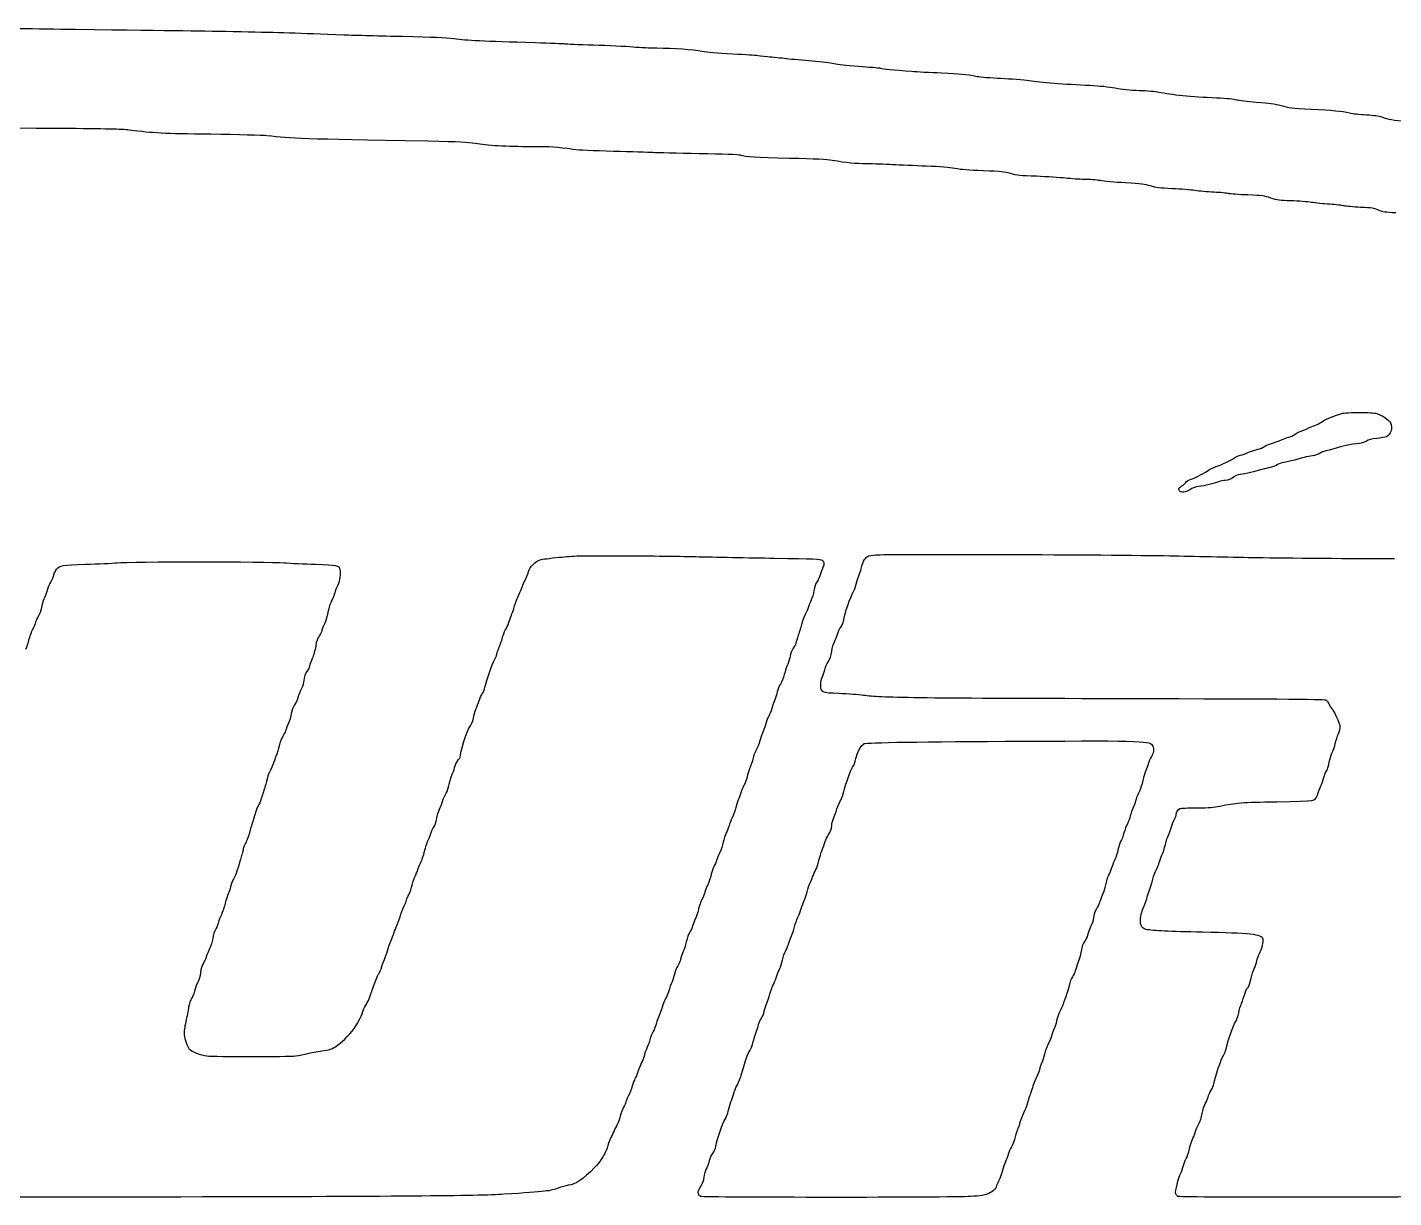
# Model space of a CAD drawing. Extents: x -70 to 70, y -14 to 14.
# Drawn here: x 25.38 to 51.31, y -13.84 to 8.38 of the extents above; entities that cross this region are included whole.
import ezdxf

# ---------------------------------------------------------------- set-up
doc = ezdxf.new("R2010")
doc.units = 0
doc.layers.add('Camada_1', color=7, linetype='CONTINUOUS')

msp = doc.modelspace()

# ---------------------------------------------------------------- linework, layer by layer
at = {"layer": 'Camada_1', "color": 7}
for points in [[(47.244923, -0.421107)], [(38.162378, -13.815091)], [(47.218611, -13.814205)]]:
    msp.add_lwpolyline(points, close=True, dxfattribs=at)
for points in [[(24.474296, 8.377975), (24.750347, 8.366353), (25.564106, 8.349783), (26.282649, 8.341151)], [(26.282649, 8.341151), (28.353839, 8.316272), (28.606006, 8.312693), (29.434349, 8.296417)], [(29.434349, 8.296417), (30.176587, 8.281833), (30.493142, 8.272198), (31.382942, 8.237109)], [(31.382942, 8.237109), (31.594039, 8.228784), (32.098901, 8.215383), (32.504858, 8.207328)], [(32.504858, 8.207328), (33.0884, 8.19575), (33.292422, 8.186463), (33.479154, 8.162973)], [(33.479154, 8.162973), (33.713508, 8.133493), (34.018449, 8.118982), (35.016169, 8.089829)], [(35.016169, 8.089829), (35.301306, 8.081498), (35.553738, 8.071328), (35.577127, 8.06723)], [(35.577127, 8.06723), (35.600516, 8.063135), (35.845513, 8.0531), (36.121563, 8.044936)], [(36.121563, 8.044936), (36.397614, 8.036772), (36.736404, 8.020276), (36.874429, 8.008278)], [(36.874429, 8.008278), (37.012454, 7.99628), (37.215063, 7.98625), (37.324671, 7.985988)], [(37.324671, 7.985988), (37.648849, 7.985212), (38.015982, 7.959767), (38.181363, 7.926613)], [(38.181363, 7.926613), (38.292359, 7.904361), (38.457834, 7.889831), (38.768925, 7.875021)], [(38.768925, 7.875021), (39.007104, 7.863682), (39.213034, 7.850944), (39.226549, 7.846714)], [(39.226549, 7.846714), (39.240064, 7.842485), (39.330836, 7.832254), (39.428266, 7.82398)], [(39.428266, 7.82398), (39.525695, 7.815707), (39.688447, 7.798902), (39.789935, 7.786638)], [(39.789935, 7.786638), (39.891424, 7.774373), (40.110643, 7.754675), (40.277086, 7.742866)], [(40.277086, 7.742866), (40.468475, 7.729287), (40.620702, 7.710554), (40.691248, 7.6919)], [(40.691248, 7.6919), (40.768081, 7.671581), (40.912749, 7.655355), (41.156249, 7.639743)], [(41.156249, 7.639743), (41.350656, 7.627279), (41.536287, 7.610909), (41.568764, 7.603367)], [(41.568764, 7.603367), (41.625334, 7.590228), (41.800247, 7.572757), (42.166627, 7.543649)], [(42.166627, 7.543649), (42.259997, 7.536231), (42.51243, 7.522822), (42.727587, 7.513851)], [(42.727587, 7.513851), (43.10681, 7.49804), (43.171291, 7.491652), (43.40664, 7.446577)], [(43.40664, 7.446577), (43.467533, 7.434914), (43.670142, 7.418919), (43.856883, 7.411031)], [(43.856883, 7.411031), (44.043624, 7.403142), (44.286092, 7.383411), (44.395699, 7.367183)], [(44.395699, 7.367183), (44.605622, 7.336104), (45.065485, 7.300232), (45.54714, 7.277363)], [(45.54714, 7.277363), (45.737859, 7.268308), (45.899761, 7.251514), (46.026909, 7.227596)], [(46.026909, 7.227596), (46.158705, 7.202803), (46.302044, 7.188354), (46.484528, 7.181466)], [(46.484528, 7.181466), (46.630674, 7.175948), (46.796749, 7.161717), (46.853581, 7.149837)], [(46.853581, 7.149837), (47.090938, 7.100224), (47.464722, 7.063389), (47.953357, 7.041457)], [(47.953357, 7.041457), (48.156289, 7.032349), (48.280291, 7.020097), (48.329791, 7.004266)], [(48.329791, 7.004266), (48.373299, 6.990349), (48.530174, 6.971644), (48.711938, 6.958701)], [(48.711938, 6.958701), (48.964588, 6.94071), (49.048569, 6.928772), (49.176939, 6.892605)], [(49.176939, 6.892605), (49.319809, 6.852353), (49.370024, 6.846555), (49.746949, 6.826786)], [(49.746949, 6.826786), (50.174222, 6.804375), (50.313555, 6.790362), (50.477667, 6.753294)], [(50.477667, 6.753294), (50.530442, 6.741374), (50.673268, 6.725448), (50.795054, 6.717903)], [(26.00217, 6.457181), (23.455956, 6.475681), (22.659208, 6.49563), (22.090224, 6.555132)], [(50.795054, 6.717903), (50.934817, 6.709244), (51.040981, 6.695048), (51.082916, 6.679411)], [(51.082916, 6.679411), (51.216653, 6.629537), (51.302374, 6.615199), (51.56268, 6.599164)], [(27.308612, 6.426911), (27.17173, 6.443961), (26.874797, 6.450841), (26.00217, 6.457181)], [(28.858629, 6.347363), (27.93551, 6.359608), (27.788245, 6.367166), (27.308612, 6.426911)], [(29.921497, 6.319661), (29.848425, 6.328111), (29.370134, 6.340577), (28.858629, 6.347363)], [(32.977244, 6.214765), (30.550733, 6.258424), (30.408949, 6.263291), (29.921497, 6.319661)], [(33.875752, 6.171242), (33.724262, 6.197626), (33.602813, 6.20351), (32.977244, 6.214765)], [(34.955361, 6.111464), (34.467955, 6.111966), (34.098694, 6.132412), (33.875752, 6.171242)], [(35.73775, 6.059939), (35.414514, 6.105707), (35.333, 6.111075), (34.955361, 6.111464)], [(36.505377, 6.023216), (36.10835, 6.032222), (35.844269, 6.044856), (35.73775, 6.059939)], [(37.250861, 6.000507), (37.17373, 6.005445), (36.838262, 6.015664), (36.505377, 6.023216)], [(38.129204, 5.978786), (37.723247, 5.985794), (37.327993, 5.995569), (37.250861, 6.000507)], [(38.911593, 5.950263), (38.884432, 5.959941), (38.581872, 5.970971), (38.129204, 5.978786)], [(39.8416, 5.889275), (39.200051, 5.90125), (39.015108, 5.913377), (38.911593, 5.950263)], [(40.653515, 5.853082), (40.55399, 5.8707), (40.350293, 5.879781), (39.8416, 5.889275)], [(41.310429, 5.786482), (41.090524, 5.78714), (40.939574, 5.802445), (40.653515, 5.853082)], [(41.797574, 5.77102), (41.65549, 5.779147), (41.436277, 5.786104), (41.310429, 5.786482)], [(42.439725, 5.742399), (42.22863, 5.750014), (41.939664, 5.762894), (41.797574, 5.77102)], [(42.985922, 5.697583), (42.8674, 5.720188), (42.719865, 5.732294), (42.439725, 5.742399)], [(43.524738, 5.654003), (43.247327, 5.663296), (43.105589, 5.67476), (42.985922, 5.697583)], [(44.041409, 5.602081), (43.914652, 5.637613), (43.864979, 5.642605), (43.524738, 5.654003)], [(44.535936, 5.549909), (44.22078, 5.56135), (44.166158, 5.567113), (44.041409, 5.602081)], [(45.082133, 5.514301), (44.976589, 5.526811), (44.730795, 5.542835), (44.535936, 5.549909)], [(45.443804, 5.4914), (45.350434, 5.491512), (45.187684, 5.50179), (45.082133, 5.514301)], [(45.739047, 5.468115), (45.670036, 5.480837), (45.537175, 5.491315), (45.443804, 5.4914)], [(46.218811, 5.424985), (46.023952, 5.435984), (45.808059, 5.455393), (45.739047, 5.468115)], [(46.698581, 5.366284), (46.590631, 5.39958), (46.523606, 5.407781), (46.218811, 5.424985)], [(47.111916, 5.314246), (46.867356, 5.325576), (46.805185, 5.333403), (46.698581, 5.366284)], [(47.540021, 5.279262), (47.462886, 5.291169), (47.270242, 5.306911), (47.111916, 5.314246)], [(47.901686, 5.247879), (47.7799, 5.253236), (47.61715, 5.267356), (47.540021, 5.279262)], [(48.182166, 5.222758), (48.149689, 5.23122), (48.023478, 5.242525), (47.901686, 5.247879)], [(48.543837, 5.195659), (48.377394, 5.202101), (48.214644, 5.214296), (48.182166, 5.222758)], [(48.984892, 5.137723), (48.855289, 5.180997), (48.827163, 5.184692), (48.543837, 5.195659)], [(49.368707, 5.083831), (49.14435, 5.090843), (49.111465, 5.09546), (48.984892, 5.137723)], [(49.75433, 5.054599), (49.677196, 5.066459), (49.503666, 5.079613), (49.368707, 5.083831)], [(50.101238, 5.018704), (49.98757, 5.026587), (49.831459, 5.04274), (49.75433, 5.054599)], [(50.372864, 4.988919), (50.337139, 4.997417), (50.214907, 5.010821), (50.101238, 5.018704)], [(50.68287, 4.960962), (50.548095, 4.96784), (50.408594, 4.980421), (50.372864, 4.988919)], [(51.023864, 4.907638), (50.938232, 4.944066), (50.901559, 4.949801), (50.68287, 4.960962)], [(51.356009, 4.854892), (51.146392, 4.865479), (51.109022, 4.871414), (51.023864, 4.907638)], [(50.285753, 1.035517), (50.366978, 1.060864), (50.423619, 1.065607), (50.6548, 1.066414)], [(50.6548, 1.066414), (50.832603, 1.067034), (50.951014, 1.060868), (50.994137, 1.048746)], [(50.994137, 1.048746), (51.077426, 1.025328), (51.226082, 0.922172), (51.253806, 0.868556)], [(49.688907, 0.766543), (49.713824, 0.780987), (49.770293, 0.804439), (49.814386, 0.81866)], [(49.814386, 0.81866), (49.85848, 0.832882), (49.918023, 0.86286), (49.946707, 0.885281)], [(49.946707, 0.885281), (50.004079, 0.930127), (50.13756, 0.989275), (50.285753, 1.035517)], [(51.253806, 0.868556), (51.30103, 0.777236), (51.260083, 0.64126), (51.175037, 0.60696)], [(48.991894, 0.478529), (49.033683, 0.489495), (49.125631, 0.522449), (49.196215, 0.551757)], [(49.196215, 0.551757), (49.266794, 0.581064), (49.333451, 0.605044), (49.344331, 0.605044)], [(49.344331, 0.605044), (49.355216, 0.605044), (49.400431, 0.628466), (49.44481, 0.657091)], [(49.44481, 0.657091), (49.489193, 0.685717), (49.552078, 0.716145), (49.58455, 0.72471)], [(49.58455, 0.72471), (49.617028, 0.733273), (49.663989, 0.752098), (49.688907, 0.766543)], [(50.799356, 0.523526), (50.764061, 0.500201), (50.714248, 0.48441), (50.659113, 0.479072)], [(50.994332, 0.575172), (50.887878, 0.563428), (50.8409, 0.550985), (50.799356, 0.523526)], [(51.175037, 0.60696), (51.152781, 0.597984), (51.071461, 0.58368), (50.994332, 0.575172)], [(48.40678, 0.257632), (48.4375, 0.263326), (48.506718, 0.287264), (48.560598, 0.31083)], [(48.560598, 0.31083), (48.614472, 0.334396), (48.69236, 0.360928), (48.733675, 0.369789)], [(48.733675, 0.369789), (48.77499, 0.378649), (48.832893, 0.402253), (48.862346, 0.422242)], [(48.862346, 0.422242), (48.891805, 0.442232), (48.950099, 0.46756), (48.991894, 0.478529)], [(49.916701, 0.295644), (49.876055, 0.270379), (49.820072, 0.251044), (49.772469, 0.245831)], [(50.056938, 0.347171), (50.016343, 0.341544), (49.953234, 0.318356), (49.916701, 0.295644)], [(50.21932, 0.391087), (50.170606, 0.37256), (50.097534, 0.352799), (50.056938, 0.347171)], [(50.659113, 0.479072), (50.502618, 0.463917), (50.308941, 0.425171), (50.21932, 0.391087)], [(47.798345, -0.028327), (47.814581, -0.013906), (47.881009, 0.017483), (47.945964, 0.041429)], [(47.945964, 0.041429), (48.086776, 0.093336), (48.220731, 0.15765), (48.296063, 0.209514)], [(48.296063, 0.209514), (48.326237, 0.230286), (48.37606, 0.25194), (48.40678, 0.257632)], [(48.935503, 0.013577), (48.886187, 0.006593), (48.816082, -0.0097), (48.779716, -0.02263)], [(49.079936, 0.06344), (49.046627, 0.040835), (48.990041, 0.0213), (48.935503, 0.013577)], [(49.197248, 0.109951), (49.162845, 0.104812), (49.110059, 0.083881), (49.079936, 0.06344)], [(49.617468, 0.214909), (49.465102, 0.170692), (49.258637, 0.119124), (49.197248, 0.109951)], [(49.772469, 0.245831), (49.729681, 0.241145), (49.659927, 0.227231), (49.617468, 0.214909)], [(47.294869, -0.323931), (47.322816, -0.307443), (47.355935, -0.278298), (47.368478, -0.259164)], [(47.368478, -0.259164), (47.381907, -0.23866), (47.423323, -0.213874), (47.46933, -0.198802)], [(47.46933, -0.198802), (47.556904, -0.170112), (47.753236, -0.068382), (47.798345, -0.028327)], [(47.986191, -0.251539), (47.891889, -0.284911), (47.74292, -0.319395), (47.600696, -0.340773)], [(48.114399, -0.221632), (48.090369, -0.221632), (48.032673, -0.23509), (47.986191, -0.251539)], [(48.279549, -0.156256), (48.228403, -0.199294), (48.171973, -0.221632), (48.114399, -0.221632)], [(48.399282, -0.110935), (48.350133, -0.117416), (48.305733, -0.134223), (48.279549, -0.156256)], [(48.779716, -0.02263), (48.696517, -0.052209), (48.501713, -0.097427), (48.399282, -0.110935)], [(47.244923, -0.421107), (47.219408, -0.390368), (47.235577, -0.358917), (47.294869, -0.323931)], [(47.446477, -0.399007), (47.37885, -0.448738), (47.27711, -0.459894), (47.244923, -0.421107)], [(47.600696, -0.340773), (47.534598, -0.35071), (47.488462, -0.36813), (47.446477, -0.399007)], [(25.931186, -1.908656), (26.005206, -1.829401), (26.023248, -1.82631), (26.481926, -1.81429)], [(26.481926, -1.81429), (26.717381, -1.808119), (26.986419, -1.795311), (27.079789, -1.78583)], [(27.079789, -1.78583), (27.314564, -1.761984), (29.939726, -1.761704), (30.246251, -1.785495)], [(30.246251, -1.785495), (30.368039, -1.794946), (30.638232, -1.807888), (30.846679, -1.814254)], [(30.846679, -1.814254), (31.258646, -1.826838), (31.290815, -1.833706), (31.310804, -1.913349)], [(34.890367, -1.948811), (34.909996, -1.869335), (35.028549, -1.750018), (35.110351, -1.727409)], [(35.110351, -1.727409), (35.138768, -1.719555), (35.30152, -1.698882), (35.472021, -1.681468)], [(35.472021, -1.681468), (35.75222, -1.652852), (35.861504, -1.649981), (36.6087, -1.651608)], [(36.6087, -1.651608), (37.063372, -1.652596), (37.7177, -1.660117), (38.062764, -1.668318)], [(38.062764, -1.668318), (38.407826, -1.676519), (39.081316, -1.689662), (39.559406, -1.697525)], [(39.559406, -1.697525), (40.303103, -1.709757), (40.433705, -1.715128), (40.463582, -1.734703)], [(40.463582, -1.734703), (40.503742, -1.761017), (40.508953, -1.811971), (40.477676, -1.872454)], [(41.213817, -1.868296), (41.219586, -1.836197), (41.236335, -1.786375), (41.251031, -1.75758)], [(41.251031, -1.75758), (41.298171, -1.665219), (41.325393, -1.650914), (41.483562, -1.635401)], [(41.483562, -1.635401), (41.665114, -1.617593), (45.970279, -1.630898), (47.06024, -1.652637)], [(47.06024, -1.652637), (47.490554, -1.661218), (48.201348, -1.675558), (48.63978, -1.684502)], [(48.63978, -1.684502), (49.078212, -1.693448), (50.287226, -1.703302), (51.326477, -1.7064)], [(25.820035, -2.154481), (25.840026, -2.124273), (25.865548, -2.064812), (25.876749, -2.022345)], [(25.876749, -2.022345), (25.887952, -1.979878), (25.912448, -1.928717), (25.931186, -1.908656)], [(31.310804, -1.913349), (31.328914, -1.985503), (31.306826, -2.136896), (31.267103, -2.212861)], [(34.824023, -2.118575), (34.851489, -2.061741), (34.881344, -1.985347), (34.890367, -1.948811)], [(40.435072, -1.99614), (40.423087, -2.042016), (40.393087, -2.108261), (40.368404, -2.143349)], [(40.477676, -1.872454), (40.466221, -1.894604), (40.44705, -1.950264), (40.435072, -1.99614)], [(41.110275, -2.193746), (41.122655, -2.140364), (41.148655, -2.058431), (41.168049, -2.011672)], [(41.168049, -2.011672), (41.187448, -1.964915), (41.208042, -1.900394), (41.213817, -1.868296)], [(25.697712, -2.467623), (25.716424, -2.429901), (25.743426, -2.35637), (25.757713, -2.30422)], [(25.757713, -2.30422), (25.771999, -2.252071), (25.800044, -2.184689), (25.820035, -2.154481)], [(31.267103, -2.212861), (31.246154, -2.252927), (31.22125, -2.31785), (31.211763, -2.357137)], [(34.687434, -2.439597), (34.714818, -2.384822), (34.745515, -2.313434), (34.755654, -2.280957)], [(34.755654, -2.280957), (34.765791, -2.248481), (34.796557, -2.175409), (34.824023, -2.118575)], [(40.307371, -2.31526), (40.298494, -2.374721), (40.275675, -2.454437), (40.256671, -2.492405)], [(40.368404, -2.143349), (40.335474, -2.190153), (40.319216, -2.235947), (40.307371, -2.31526)], [(41.052177, -2.344923), (41.071749, -2.315157), (41.097894, -2.247127), (41.110275, -2.193746)], [(25.648128, -2.633609), (25.656687, -2.580039), (25.678998, -2.505346), (25.697712, -2.467623)], [(31.153202, -2.502375), (31.128159, -2.547121), (31.099509, -2.63722), (31.080442, -2.731187)], [(31.211763, -2.357137), (31.202275, -2.396421), (31.175922, -2.461779), (31.153202, -2.502375)], [(34.617737, -2.624536), (34.628687, -2.577595), (34.660051, -2.494373), (34.687434, -2.439597)], [(40.256671, -2.492405), (40.237657, -2.530373), (40.210318, -2.597973), (40.195907, -2.642628)], [(40.872772, -2.875739), (40.885092, -2.773693), (41.006566, -2.414278), (41.052177, -2.344923)], [(25.53604, -2.9134), (25.541619, -2.888003), (25.565618, -2.836577), (25.589375, -2.799117)], [(25.589375, -2.799117), (25.616677, -2.756066), (25.638293, -2.695171), (25.648128, -2.633609)], [(31.080442, -2.731187), (31.063146, -2.816438), (31.036258, -2.907906), (31.020693, -2.93445)], [(34.529601, -2.884327), (34.541935, -2.837096), (34.562332, -2.778524), (34.574927, -2.754169)], [(34.574927, -2.754169), (34.587522, -2.729813), (34.606786, -2.671478), (34.617737, -2.624536)], [(40.135382, -2.783197), (40.116507, -2.815855), (40.090875, -2.885606), (40.078422, -2.938199)], [(40.195907, -2.642628), (40.181495, -2.687283), (40.154257, -2.750539), (40.135382, -2.783197)], [(25.404354, -3.25907), (25.424412, -3.183889), (25.459966, -3.085747), (25.483361, -3.040975)], [(25.483361, -3.040975), (25.506756, -2.996205), (25.530462, -2.938795), (25.53604, -2.9134)], [(30.968825, -3.06379), (30.955861, -3.108382), (30.928637, -3.164617), (30.908326, -3.188754)], [(31.020693, -2.93445), (31.005129, -2.960995), (30.981788, -3.019197), (30.968825, -3.06379)], [(34.40414, -3.181443), (34.420015, -3.124609), (34.449693, -3.05383), (34.47009, -3.024155)], [(34.47009, -3.024155), (34.490488, -2.99448), (34.517268, -2.931557), (34.529601, -2.884327)], [(40.078422, -2.938199), (40.065974, -2.990791), (40.035913, -3.090287), (40.011626, -3.1593)], [(40.754752, -3.142153), (40.767769, -3.097364), (40.797529, -3.036676), (40.820884, -3.007289)], [(40.820884, -3.007289), (40.850249, -2.970337), (40.866256, -2.929766), (40.872772, -2.875739)], [(25.346456, -3.428834), (25.358242, -3.410644), (25.384296, -3.33425), (25.404354, -3.25907)], [(30.849434, -3.369089), (30.837354, -3.444135), (30.808668, -3.548865), (30.785689, -3.601819)], [(30.908326, -3.188754), (30.880424, -3.221915), (30.866029, -3.265994), (30.849434, -3.369089)], [(34.329476, -3.397952), (34.354667, -3.335707), (34.388265, -3.238277), (34.40414, -3.181443)], [(39.96727, -3.307418), (39.96727, -3.319872), (39.944071, -3.36576), (39.915957, -3.409395)], [(40.011626, -3.1593), (39.987339, -3.228312), (39.967376, -3.294966), (39.96727, -3.307418)], [(40.646468, -3.467087), (40.656673, -3.401488), (40.679883, -3.319864), (40.698049, -3.2857)], [(40.698049, -3.2857), (40.716216, -3.251537), (40.74173, -3.18694), (40.754752, -3.142153)], [(30.785689, -3.601819), (30.76271, -3.654775), (30.739424, -3.719379), (30.733943, -3.745384)], [(34.063434, -4.147579), (34.090595, -4.018259), (34.200089, -3.703965), (34.243612, -3.630389)], [(34.243612, -3.630389), (34.265647, -3.593139), (34.283676, -3.551067), (34.283676, -3.536894)], [(34.283676, -3.536894), (34.283676, -3.522723), (34.304287, -3.460198), (34.329476, -3.397952)], [(39.85508, -3.556516), (39.849724, -3.593801), (39.829633, -3.662067), (39.810462, -3.708217)], [(39.915957, -3.409395), (39.886698, -3.454807), (39.860671, -3.517713), (39.85508, -3.556516)], [(40.578071, -3.663723), (40.615698, -3.605317), (40.632458, -3.557127), (40.646468, -3.467087)], [(30.695082, -3.829405), (30.651771, -3.884462), (30.622686, -3.963469), (30.622673, -4.026084)], [(30.733943, -3.745384), (30.728464, -3.771391), (30.710975, -3.809199), (30.695082, -3.829405)], [(39.810462, -3.708217), (39.791291, -3.754369), (39.761525, -3.844049), (39.744319, -3.907505)], [(40.474479, -3.930163), (40.493744, -3.883722), (40.513713, -3.822183), (40.518862, -3.793408)], [(40.518862, -3.793408), (40.523995, -3.764631), (40.550654, -3.706274), (40.578071, -3.663723)], [(30.622673, -4.026084), (30.622666, -4.056948), (30.603631, -4.12214), (30.580105, -4.17187)], [(34.011198, -4.274335), (34.030639, -4.248845), (34.054145, -4.191806), (34.063434, -4.147579)], [(39.671044, -4.087004), (39.647954, -4.122272), (39.621443, -4.188701), (39.612132, -4.234625)], [(39.744319, -3.907505), (39.727109, -3.970962), (39.694137, -4.051736), (39.671044, -4.087004)], [(40.439457, -4.10871), (40.439457, -4.043242), (40.450113, -3.988901), (40.474479, -3.930163)], [(40.790248, -4.268256), (40.439591, -4.254234), (40.439457, -4.254174), (40.439457, -4.10871)], [(30.513783, -4.341633), (30.500713, -4.385528), (30.470733, -4.449654), (30.447159, -4.484134)], [(30.580105, -4.17187), (30.556699, -4.221345), (30.526855, -4.297738), (30.513783, -4.341633)], [(33.892294, -4.561696), (33.91122, -4.517041), (33.937764, -4.444544), (33.951278, -4.400592)], [(33.951278, -4.400592), (33.964793, -4.356639), (33.991757, -4.299823), (34.011198, -4.274335)], [(39.565674, -4.384551), (39.549431, -4.421087), (39.523124, -4.497481), (39.507212, -4.554315)], [(39.612132, -4.234625), (39.602822, -4.280548), (39.581916, -4.348015), (39.565674, -4.384551)], [(41.251371, -4.303354), (41.158001, -4.290458), (40.950493, -4.274662), (40.790248, -4.268256)], [(46.094754, -4.367656), (42.164903, -4.35813), (41.59294, -4.350536), (41.251371, -4.303354)], [(50.041065, -4.398376), (50.019049, -4.3801), (49.472199, -4.375843), (46.094754, -4.367656)], [(50.102097, -4.489594), (50.082586, -4.451093), (50.055119, -4.410044), (50.041065, -4.398376)], [(30.386947, -4.646474), (30.377404, -4.701281), (30.350146, -4.790435), (30.326375, -4.844593)], [(30.447159, -4.484134), (30.419507, -4.524584), (30.398144, -4.582179), (30.386947, -4.646474)], [(33.842457, -4.727821), (33.850939, -4.681108), (33.873366, -4.606351), (33.892294, -4.561696)], [(39.507212, -4.554315), (39.4913, -4.611149), (39.463174, -4.680899), (39.44471, -4.709317)], [(50.151536, -4.56823), (50.143853, -4.563482), (50.121603, -4.528095), (50.102097, -4.489594)], [(50.300511, -4.896668), (50.300511, -4.848746), (50.181743, -4.586896), (50.151536, -4.56823)], [(30.326375, -4.844593), (30.302606, -4.898752), (30.283157, -4.952306), (30.283157, -4.9636)], [(33.589859, -5.483926), (33.589859, -5.390987), (33.727147, -4.956469), (33.773968, -4.901223)], [(33.773968, -4.901223), (33.808257, -4.860762), (33.826878, -4.813621), (33.842457, -4.727821)], [(39.385866, -4.862423), (39.371966, -4.918215), (39.348093, -4.988364), (39.332816, -5.01831)], [(39.44471, -4.709317), (39.426246, -4.737734), (39.399766, -4.806631), (39.385866, -4.862423)], [(50.264557, -5.031819), (50.284331, -4.984833), (50.300511, -4.924015), (50.300511, -4.896668)], [(30.2306, -5.071418), (30.200058, -5.122137), (30.169263, -5.200434), (30.157084, -5.258329)], [(30.283157, -4.9636), (30.283157, -4.974896), (30.259506, -5.023415), (30.2306, -5.071418)], [(39.280561, -5.167219), (39.267098, -5.219173), (39.233375, -5.304474), (39.20562, -5.356775)], [(39.332816, -5.01831), (39.317539, -5.048256), (39.294024, -5.115266), (39.280561, -5.167219)], [(41.260655, -5.219307), (41.314697, -5.197394), (42.319942, -5.181866), (44.299734, -5.172365)], [(44.299734, -5.172365), (46.62659, -5.161199), (46.695026, -5.163802), (46.741229, -5.265205)], [(50.204908, -5.219409), (50.217936, -5.163222), (50.244778, -5.078807), (50.264557, -5.031819)], [(30.157084, -5.258329), (30.134175, -5.367238), (30.056221, -5.581217), (29.988714, -5.720504)], [(39.20562, -5.356775), (39.177864, -5.409076), (39.155156, -5.467983), (39.155156, -5.48768)], [(41.10421, -5.50269), (41.122856, -5.395577), (41.208488, -5.240463), (41.260655, -5.219307)], [(46.741229, -5.265205), (46.769399, -5.327027), (46.760244, -5.394099), (46.714136, -5.463705)], [(50.07256, -5.656272), (50.089181, -5.55697), (50.138252, -5.387135), (50.159838, -5.35419)], [(50.159838, -5.35419), (50.171594, -5.336248), (50.191875, -5.275596), (50.204908, -5.219409)], [(33.434641, -5.816471), (33.452834, -5.779935), (33.475908, -5.71528), (33.485915, -5.672795)], [(33.485915, -5.672795), (33.495922, -5.630308), (33.523403, -5.57127), (33.546984, -5.541597)], [(33.546984, -5.541597), (33.570565, -5.511924), (33.589859, -5.485972), (33.589859, -5.483926)], [(39.104176, -5.644148), (39.076135, -5.710509), (39.046214, -5.80438), (39.037681, -5.852749)], [(39.155156, -5.48768), (39.155156, -5.507376), (39.132215, -5.577786), (39.104176, -5.644148)], [(40.976231, -5.813914), (40.988896, -5.770341), (41.018968, -5.704927), (41.04306, -5.66855)], [(41.04306, -5.66855), (41.071063, -5.626262), (41.093113, -5.56645), (41.10421, -5.50269)], [(46.654743, -5.600362), (46.645989, -5.639419), (46.625898, -5.696718), (46.610097, -5.727692)], [(46.714136, -5.463705), (46.690223, -5.499809), (46.663498, -5.561304), (46.654743, -5.600362)], [(50.034554, -5.746985), (50.050499, -5.726715), (50.0676, -5.685895), (50.07256, -5.656272)], [(29.936195, -5.860744), (29.930923, -5.88916), (29.90747, -5.972198), (29.884082, -6.045269)], [(29.988714, -5.720504), (29.965104, -5.769219), (29.94147, -5.832327), (29.936195, -5.860744)], [(33.383842, -5.988854), (33.393588, -5.930579), (33.416449, -5.853007), (33.434641, -5.816471)], [(39.037681, -5.852749), (39.029149, -5.901117), (39.006504, -5.964362), (38.98736, -5.993291)], [(40.875144, -6.125478), (40.887474, -6.066874), (40.910076, -5.990622), (40.92538, -5.956031)], [(40.92538, -5.956031), (40.940679, -5.921441), (40.963565, -5.857487), (40.976231, -5.813914)], [(46.552078, -5.918211), (46.535964, -5.992021), (46.49923, -6.100229), (46.47044, -6.158672)], [(46.610097, -5.727692), (46.594297, -5.758665), (46.568185, -5.844399), (46.552078, -5.918211)], [(49.935615, -6.018599), (49.948816, -5.998455), (49.969956, -5.937395), (49.982587, -5.882908)], [(49.982587, -5.882908), (49.995225, -5.82842), (50.018608, -5.767254), (50.034554, -5.746985)], [(29.884082, -6.045269), (29.860695, -6.118342), (29.830159, -6.217094), (29.816225, -6.264721)], [(33.25631, -6.314437), (33.269795, -6.267611), (33.300019, -6.199039), (33.323474, -6.162054)], [(33.323474, -6.162054), (33.350871, -6.118853), (33.372458, -6.056919), (33.383842, -5.988854)], [(38.92702, -6.133714), (38.912979, -6.182018), (38.889634, -6.24499), (38.875143, -6.273651)], [(38.98736, -5.993291), (38.968215, -6.02222), (38.941062, -6.085411), (38.92702, -6.133714)], [(40.816198, -6.294372), (40.836289, -6.260084), (40.862819, -6.184082), (40.875144, -6.125478)], [(46.47044, -6.158672), (46.441645, -6.217115), (46.418089, -6.276261), (46.418089, -6.290106)], [(49.100022, -6.32118), (49.876306, -6.309319), (49.825674, -6.320248), (49.880016, -6.152683)], [(49.880016, -6.152683), (49.897396, -6.099081), (49.92242, -6.038742), (49.935615, -6.018599)], [(29.755992, -6.402742), (29.736796, -6.431028), (29.711105, -6.497229), (29.698899, -6.549857)], [(29.816225, -6.264721), (29.802292, -6.312346), (29.775185, -6.374456), (29.755992, -6.402742)], [(33.14749, -6.639331), (33.157324, -6.580536), (33.180315, -6.502538), (33.19858, -6.466002)], [(33.19858, -6.466002), (33.216847, -6.429466), (33.242825, -6.361262), (33.25631, -6.314437)], [(38.824337, -6.434189), (38.810882, -6.493826), (38.780827, -6.580352), (38.757547, -6.62647)], [(38.875143, -6.273651), (38.860653, -6.302313), (38.837791, -6.374556), (38.824337, -6.434189)], [(40.677523, -6.643136), (40.694266, -6.598481), (40.724094, -6.515767), (40.743811, -6.459329)], [(40.743811, -6.459329), (40.763529, -6.402891), (40.796101, -6.32866), (40.816198, -6.294372)], [(46.374827, -6.416955), (46.351025, -6.472875), (46.323469, -6.551624), (46.313582, -6.591954)], [(46.418089, -6.290106), (46.418089, -6.303951), (46.398623, -6.361033), (46.374827, -6.416955)], [(47.18572, -6.56313), (47.18572, -6.521817), (47.218493, -6.46925), (47.254469, -6.452858)], [(47.254469, -6.452858), (47.276893, -6.442641), (47.399996, -6.436395), (47.581297, -6.436274)], [(47.581297, -6.436274), (47.81794, -6.436106), (47.898294, -6.430462), (48.012392, -6.405947)], [(48.012392, -6.405947), (48.326733, -6.338405), (48.413068, -6.331676), (49.100022, -6.32118)], [(29.655471, -6.699697), (29.643791, -6.72948), (29.618384, -6.813746), (29.599012, -6.886955)], [(29.698899, -6.549857), (29.686694, -6.602486), (29.667152, -6.669914), (29.655471, -6.699697)], [(33.091593, -6.801713), (33.115697, -6.766535), (33.136154, -6.707106), (33.14749, -6.639331)], [(38.757547, -6.62647), (38.734266, -6.672588), (38.707244, -6.739936), (38.697498, -6.776131)], [(40.646607, -6.771343), (40.646607, -6.745484), (40.660785, -6.687791), (40.677523, -6.643136)], [(46.259117, -6.738412), (46.239053, -6.778634), (46.209851, -6.85767), (46.194229, -6.914048)], [(46.313582, -6.591954), (46.30369, -6.632283), (46.279185, -6.698188), (46.259117, -6.738412)], [(47.09052, -6.817361), (47.10348, -6.767352), (47.1302, -6.694628), (47.149901, -6.655752)], [(47.149901, -6.655752), (47.169601, -6.616878), (47.18572, -6.575197), (47.18572, -6.56313)], [(29.599012, -6.886955), (29.579638, -6.960163), (29.542966, -7.059081), (29.517516, -7.106773)], [(32.975239, -7.074789), (32.989014, -7.048323), (33.012277, -6.988536), (33.026932, -6.941931)], [(33.026932, -6.941931), (33.041587, -6.895327), (33.070685, -6.832229), (33.091593, -6.801713)], [(38.644198, -6.912153), (38.62463, -6.95077), (38.598542, -7.030596), (38.586226, -7.089546)], [(38.697498, -6.776131), (38.687752, -6.812326), (38.663767, -6.873535), (38.644198, -6.912153)], [(40.522031, -7.079602), (40.533302, -7.039547), (40.558822, -6.983083), (40.578735, -6.954124)], [(40.578735, -6.954124), (40.625099, -6.886716), (40.645999, -6.830425), (40.646607, -6.771343)], [(46.194229, -6.914048), (46.178606, -6.970424), (46.149934, -7.043802), (46.130512, -7.077108)], [(46.980467, -7.13387), (46.997155, -7.062885), (47.023444, -6.98309), (47.038883, -6.956547)], [(47.038883, -6.956547), (47.054326, -6.930004), (47.077564, -6.867371), (47.09052, -6.817361)], [(29.470595, -7.232004), (29.47026, -7.253187), (29.460133, -7.297092), (29.448136, -7.329569)], [(29.517516, -7.106773), (29.492065, -7.154464), (29.470951, -7.210818), (29.470595, -7.232004)], [(32.916903, -7.263153), (32.935213, -7.186021), (32.961464, -7.101258), (32.975239, -7.074789)], [(38.586226, -7.089546), (38.573912, -7.148493), (38.544938, -7.236581), (38.521843, -7.285297)], [(40.402734, -7.439421), (40.415047, -7.380882), (40.442319, -7.292361), (40.463331, -7.242708)], [(40.463331, -7.242708), (40.484348, -7.193053), (40.510761, -7.119655), (40.522031, -7.079602)], [(46.077586, -7.240999), (46.067895, -7.297833), (46.043519, -7.377061), (46.023411, -7.41706)], [(46.130512, -7.077108), (46.11109, -7.110414), (46.087272, -7.184166), (46.077586, -7.240999)], [(46.915116, -7.333158), (46.934376, -7.294534), (46.963779, -7.204855), (46.980467, -7.13387)], [(29.448136, -7.329569), (29.436141, -7.362046), (29.406139, -7.461689), (29.381465, -7.551)], [(32.792707, -7.59722), (32.792707, -7.585634), (32.813162, -7.537283), (32.838161, -7.489773)], [(32.838161, -7.489773), (32.863161, -7.442264), (32.898594, -7.340285), (32.916903, -7.263153)], [(38.461223, -7.432917), (38.450978, -7.465393), (38.427397, -7.518537), (38.40882, -7.551014)], [(38.521843, -7.285297), (38.498746, -7.334011), (38.471467, -7.400441), (38.461223, -7.432917)], [(40.345132, -7.607476), (40.364498, -7.573584), (40.39042, -7.497958), (40.402734, -7.439421)], [(46.023411, -7.41706), (46.003303, -7.457062), (45.976868, -7.523491), (45.964666, -7.564681)], [(46.8086, -7.609886), (46.828351, -7.576189), (46.852515, -7.51594), (46.862307, -7.476)], [(46.862307, -7.476), (46.872099, -7.43606), (46.895861, -7.371781), (46.915116, -7.333158)], [(29.294604, -7.779812), (29.271502, -7.816348), (29.24473, -7.886098), (29.23511, -7.934814)], [(29.381465, -7.551), (29.356792, -7.64031), (29.317705, -7.743276), (29.294604, -7.779812)], [(32.6823, -7.896454), (32.694094, -7.840393), (32.72376, -7.754868), (32.748225, -7.706403)], [(32.748225, -7.706403), (32.77269, -7.657938), (32.792707, -7.608805), (32.792707, -7.59722)], [(38.359419, -7.696167), (38.350824, -7.743526), (38.320419, -7.834041), (38.29185, -7.897312)], [(38.40882, -7.551014), (38.390244, -7.58349), (38.368013, -7.648809), (38.359419, -7.696167)], [(40.231598, -7.874748), (40.24621, -7.84983), (40.269811, -7.793365), (40.284044, -7.749271)], [(40.284044, -7.749271), (40.298282, -7.705176), (40.325772, -7.641369), (40.345132, -7.607476)], [(45.9075, -7.69939), (45.888262, -7.732287), (45.862792, -7.810019), (45.850908, -7.872126)], [(45.964666, -7.564681), (45.952464, -7.605873), (45.926737, -7.666492), (45.9075, -7.69939)], [(46.742853, -7.791071), (46.759267, -7.725117), (46.788855, -7.643584), (46.8086, -7.609886)], [(29.23511, -7.934814), (29.225489, -7.983528), (29.204687, -8.045771), (29.188882, -8.073131)], [(32.616068, -8.086529), (32.640702, -8.038051), (32.670507, -7.952516), (32.6823, -7.896454)], [(38.24013, -8.032639), (38.240297, -8.043795), (38.217508, -8.099424), (38.189588, -8.156258)], [(38.29185, -7.897312), (38.263283, -7.960585), (38.240009, -8.021482), (38.24013, -8.032639)], [(40.113003, -8.228633), (40.136419, -8.179136), (40.166704, -8.089456), (40.180307, -8.029345)], [(40.180307, -8.029345), (40.193904, -7.969235), (40.216991, -7.899666), (40.231598, -7.874748)], [(45.850908, -7.872126), (45.83903, -7.934235), (45.809827, -8.030212), (45.78602, -8.08541)], [(46.637213, -8.12621), (46.645683, -8.085332), (46.666198, -8.020184), (46.682808, -7.981437)], [(46.682808, -7.981437), (46.699417, -7.942691), (46.726438, -7.857027), (46.742853, -7.791071)], [(29.130516, -8.250276), (29.114218, -8.320345), (29.08185, -8.417533), (29.058586, -8.466248)], [(29.188882, -8.073131), (29.17308, -8.100491), (29.146815, -8.180206), (29.130516, -8.250276)], [(32.525626, -8.309315), (32.550734, -8.257852), (32.571276, -8.206503), (32.571276, -8.195209)], [(32.571276, -8.195209), (32.571276, -8.183913), (32.591432, -8.135008), (32.616068, -8.086529)], [(38.189588, -8.156258), (38.161666, -8.213092), (38.12756, -8.309414), (38.113796, -8.370308)], [(40.070416, -8.338914), (40.070421, -8.327759), (40.089586, -8.278132), (40.113003, -8.228633)], [(45.732408, -8.229604), (45.726734, -8.253713), (45.699919, -8.310177), (45.672837, -8.355082)], [(45.78602, -8.08541), (45.762213, -8.140608), (45.738088, -8.205496), (45.732408, -8.229604)], [(46.569044, -8.31863), (46.598074, -8.253677), (46.628749, -8.167087), (46.637213, -8.12621)], [(29.058586, -8.466248), (29.035323, -8.514962), (29.011664, -8.57807), (29.006011, -8.606487)], [(32.378824, -8.703622), (32.402881, -8.652167), (32.435481, -8.563452), (32.45127, -8.506476)], [(32.45127, -8.506476), (32.467059, -8.449502), (32.500519, -8.360779), (32.525626, -8.309315)], [(38.05512, -8.547699), (38.036613, -8.584372), (38.013657, -8.64339), (38.004108, -8.678851)], [(38.113796, -8.370308), (38.100032, -8.431202), (38.073628, -8.511027), (38.05512, -8.547699)], [(39.939775, -8.696966), (39.954767, -8.63712), (39.990285, -8.536639), (40.018717, -8.473677)], [(40.018717, -8.473677), (40.047144, -8.410714), (40.07041, -8.350071), (40.070416, -8.338914)], [(45.613847, -8.525299), (45.608077, -8.57776), (45.586614, -8.647958), (45.561205, -8.69748)], [(45.672837, -8.355082), (45.638312, -8.412314), (45.62067, -8.46321), (45.613847, -8.525299)], [(46.535278, -8.698204), (46.485438, -8.635271), (46.499827, -8.473499), (46.569044, -8.31863)], [(28.953595, -8.732737), (28.927466, -8.778983), (28.904988, -8.849087), (28.894426, -8.917263)], [(29.006011, -8.606487), (29.000359, -8.634904), (28.976772, -8.691716), (28.953595, -8.732737)], [(32.293731, -8.923885), (32.316461, -8.87517), (32.335066, -8.826731), (32.335071, -8.816244)], [(32.335071, -8.816244), (32.335078, -8.805758), (32.354767, -8.755077), (32.378824, -8.703622)], [(37.949732, -8.799261), (37.929186, -8.830306), (37.900537, -8.910922), (37.885347, -8.980434)], [(38.004108, -8.678851), (37.99456, -8.714313), (37.97009, -8.768497), (37.949732, -8.799261)], [(39.881465, -8.866533), (39.898549, -8.833118), (39.924789, -8.756812), (39.939775, -8.696966)], [(45.561205, -8.69748), (45.53761, -8.743464), (45.51117, -8.813215), (45.502455, -8.852482)], [(46.614327, -8.746341), (46.587356, -8.741732), (46.553344, -8.72102), (46.535278, -8.698204)], [(47.687628, -8.798502), (47.047503, -8.785345), (46.761159, -8.771428), (46.614327, -8.746341)], [(48.833172, -8.924536), (48.812517, -8.842239), (48.582112, -8.81689), (47.687628, -8.798502)], [(28.894426, -8.917263), (28.885059, -8.977731), (28.858971, -9.063742), (28.836451, -9.108397)], [(32.226178, -9.108411), (32.2406, -9.055636), (32.270999, -8.9726), (32.293731, -8.923885)], [(37.885347, -8.980434), (37.870294, -9.049317), (37.841114, -9.138955), (37.820502, -9.179633)], [(39.773527, -9.146563), (39.796642, -9.105275), (39.823395, -9.039048), (39.832975, -8.999391)], [(39.832975, -8.999391), (39.84256, -8.959735), (39.864375, -8.899948), (39.881465, -8.866533)], [(45.443888, -8.977334), (45.411316, -9.018095), (45.395939, -9.060764), (45.379145, -9.156969)], [(45.502455, -8.852482), (45.49374, -8.891748), (45.467383, -8.947931), (45.443888, -8.977334)], [(48.765321, -9.204354), (48.811005, -9.122689), (48.846334, -8.97698), (48.833172, -8.924536)], [(28.772978, -9.265482), (28.760586, -9.307224), (28.733588, -9.367011), (28.71298, -9.39834)], [(28.836451, -9.108397), (28.813933, -9.153053), (28.78537, -9.22374), (28.772978, -9.265482)], [(32.105093, -9.450749), (32.123735, -9.396429), (32.152704, -9.31877), (32.169471, -9.278175)], [(32.169471, -9.278175), (32.186237, -9.237579), (32.211757, -9.161185), (32.226178, -9.108411)], [(37.773319, -9.314278), (37.76798, -9.347657), (37.744576, -9.40371), (37.721305, -9.438842)], [(37.820502, -9.179633), (37.799888, -9.22031), (37.778656, -9.280901), (37.773319, -9.314278)], [(39.659224, -9.488847), (39.674425, -9.458579), (39.696903, -9.386071), (39.709178, -9.327722)], [(39.709178, -9.327722), (39.721451, -9.269372), (39.750406, -9.18785), (39.773527, -9.146563)], [(45.379145, -9.156969), (45.367032, -9.226366), (45.340553, -9.325202), (45.3203, -9.376608)], [(48.713478, -9.344593), (48.719286, -9.308057), (48.742613, -9.24495), (48.765321, -9.204354)], [(28.661527, -9.569254), (28.653329, -9.636051), (28.635222, -9.703244), (28.617767, -9.731637)], [(28.71298, -9.39834), (28.686632, -9.438397), (28.671361, -9.489127), (28.661527, -9.569254)], [(31.891409, -9.989665), (31.978717, -9.738268), (32.023378, -9.622498), (32.046906, -9.58659)], [(32.046906, -9.58659), (32.060267, -9.566197), (32.086452, -9.505069), (32.105093, -9.450749)], [(37.664752, -9.57782), (37.656919, -9.619125), (37.6343, -9.691497), (37.614491, -9.738646)], [(37.721305, -9.438842), (37.698034, -9.473973), (37.672586, -9.536514), (37.664752, -9.57782)], [(39.605381, -9.625072), (39.619796, -9.580417), (39.644025, -9.519116), (39.659224, -9.488847)], [(45.268004, -9.529119), (45.259496, -9.561595), (45.23527, -9.613475), (45.214175, -9.644408)], [(45.3203, -9.376608), (45.300052, -9.428012), (45.276518, -9.496643), (45.268004, -9.529119)], [(48.609094, -9.670175), (48.621279, -9.611737), (48.647374, -9.529521), (48.667085, -9.487474)], [(48.667085, -9.487474), (48.686797, -9.445426), (48.707675, -9.38113), (48.713478, -9.344593)], [(28.617767, -9.731637), (28.601392, -9.758275), (28.576927, -9.82325), (28.563402, -9.876025)], [(37.614491, -9.738646), (37.594681, -9.785795), (37.567228, -9.864228), (37.553486, -9.912943)], [(39.473667, -9.967442), (39.493544, -9.899992), (39.525415, -9.813634), (39.544491, -9.775535)], [(39.544491, -9.775535), (39.563566, -9.737435), (39.590968, -9.669728), (39.605381, -9.625072)], [(45.15288, -9.813116), (45.140265, -9.874975), (45.110878, -9.971814), (45.087579, -10.028315)], [(45.214175, -9.644408), (45.19174, -9.677299), (45.166292, -9.747339), (45.15288, -9.813116)], [(48.529945, -9.868104), (48.556821, -9.851493), (48.58705, -9.775897), (48.609094, -9.670175)], [(28.496547, -10.046165), (28.471326, -10.090439), (28.44775, -10.161864), (28.438073, -10.223309)], [(28.563402, -9.876025), (28.549875, -9.928799), (28.519791, -10.005362), (28.496547, -10.046165)], [(31.812223, -10.166828), (31.832663, -10.135943), (31.868297, -10.056219), (31.891409, -9.989665)], [(37.491541, -10.058773), (37.471215, -10.090265), (37.441747, -10.162357), (37.426058, -10.218975)], [(37.553486, -9.912943), (37.539742, -9.961658), (37.511869, -10.027281), (37.491541, -10.058773)], [(39.408523, -10.163887), (39.424475, -10.123292), (39.453788, -10.034891), (39.473667, -9.967442)], [(45.087579, -10.028315), (45.064279, -10.084815), (45.04522, -10.139529), (45.04522, -10.149901)], [(48.416494, -10.17479), (48.427965, -10.152555), (48.45502, -10.076415), (48.476606, -10.005589)], [(48.476606, -10.005589), (48.498187, -9.934763), (48.522189, -9.872895), (48.529945, -9.868104)], [(28.438073, -10.223309), (28.429155, -10.279937), (28.404997, -10.401935), (28.384386, -10.494418)], [(31.578356, -10.627303), (31.636917, -10.547888), (31.707085, -10.412604), (31.745962, -10.304157)], [(31.745962, -10.304157), (31.761967, -10.259512), (31.791785, -10.197714), (31.812223, -10.166828)], [(37.426058, -10.218975), (37.410368, -10.275594), (37.384428, -10.347602), (37.368414, -10.378994)], [(39.310564, -10.430409), (39.331059, -10.400209), (39.354961, -10.344493), (39.363676, -10.306599)], [(39.363676, -10.306599), (39.372392, -10.268703), (39.392573, -10.204483), (39.408523, -10.163887)], [(44.988383, -10.277039), (44.957122, -10.336592), (44.923283, -10.428334), (44.913179, -10.480909)], [(45.04522, -10.149901), (45.04522, -10.160273), (45.019644, -10.217485), (44.988383, -10.277039)], [(48.31192, -10.499405), (48.333618, -10.467459), (48.359021, -10.396295), (48.372462, -10.329792)], [(48.372462, -10.329792), (48.385199, -10.266775), (48.405012, -10.197024), (48.416494, -10.17479)], [(28.384386, -10.494418), (28.359437, -10.606372), (28.349014, -10.690241), (28.353197, -10.745373)], [(31.223936, -10.971708), (31.322557, -10.913001), (31.481764, -10.758293), (31.578356, -10.627303)], [(37.318394, -10.525666), (37.306898, -10.574946), (37.277713, -10.646566), (37.253538, -10.684824)], [(37.368414, -10.378994), (37.3524, -10.410384), (37.32989, -10.476386), (37.318394, -10.525666)], [(39.200412, -10.732227), (39.22373, -10.663214), (39.249669, -10.579428), (39.258055, -10.546036)], [(39.258055, -10.546036), (39.26644, -10.512643), (39.290069, -10.460611), (39.310564, -10.430409)], [(44.86855, -10.62853), (44.85411, -10.657146), (44.830911, -10.720417), (44.816996, -10.769132)], [(44.913179, -10.480909), (44.903069, -10.533484), (44.882989, -10.599913), (44.86855, -10.62853)], [(48.137916, -10.990564), (48.169797, -10.841654), (48.268284, -10.563649), (48.31192, -10.499405)], [(28.353197, -10.745373), (28.359126, -10.823482), (28.411547, -10.970544), (28.44996, -11.016829)], [(37.192791, -10.835572), (37.183554, -10.880227), (37.160484, -10.946657), (37.141525, -10.983193)], [(37.253538, -10.684824), (37.229364, -10.72308), (37.202028, -10.790917), (37.192791, -10.835572)], [(39.141092, -10.931515), (39.1504, -10.890919), (39.177094, -10.80124), (39.200412, -10.732227)], [(44.816996, -10.769132), (44.803087, -10.817847), (44.773165, -10.890919), (44.750513, -10.931515)], [(28.44996, -11.016829), (28.485771, -11.059979), (28.676495, -11.134478), (28.782686, -11.146796)], [(28.782686, -11.146796), (28.927585, -11.163603), (30.321631, -11.163315), (30.468294, -11.146461)], [(30.468294, -11.146461), (30.533582, -11.138952), (30.636547, -11.119228), (30.697106, -11.10263)], [(30.697106, -11.10263), (30.757662, -11.086031), (30.878486, -11.063171), (30.9656, -11.051827)], [(30.9656, -11.051827), (31.105126, -11.03366), (31.135892, -11.024117), (31.223936, -10.971708)], [(37.089768, -11.130704), (37.08026, -11.1753), (37.053748, -11.245051), (37.030853, -11.285706)], [(37.141525, -10.983193), (37.122566, -11.019729), (37.099275, -11.086109), (37.089768, -11.130704)], [(39.001668, -11.258153), (39.021914, -11.18483), (39.056838, -11.10035), (39.081002, -11.066247)], [(39.081002, -11.066247), (39.104743, -11.03274), (39.131783, -10.972111), (39.141092, -10.931515)], [(44.685859, -11.111968), (44.672954, -11.17062), (44.649789, -11.243693), (44.634378, -11.274351)], [(44.750513, -10.931515), (44.727855, -10.972111), (44.698759, -11.053314), (44.685859, -11.111968)], [(47.901686, -11.678569), (47.920327, -11.553441), (48.041394, -11.19458), (48.084767, -11.135885)], [(48.084767, -11.135885), (48.101835, -11.112792), (48.125753, -11.047397), (48.137916, -10.990564)], [(37.030853, -11.285706), (37.007958, -11.326362), (36.977753, -11.399483), (36.963731, -11.448198)], [(38.845823, -11.712732), (38.888572, -11.638015), (38.930758, -11.514966), (39.001668, -11.258153)], [(44.587941, -11.411282), (44.577804, -11.455937), (44.547865, -11.532331), (44.521413, -11.581045)], [(44.634378, -11.274351), (44.618974, -11.305007), (44.598073, -11.366627), (44.587941, -11.411282)], [(36.911253, -11.581056), (36.896415, -11.605414), (36.87321, -11.668249), (36.85969, -11.720689)], [(36.963731, -11.448198), (36.949708, -11.496913), (36.926094, -11.556699), (36.911253, -11.581056)], [(44.521413, -11.581045), (44.494956, -11.629761), (44.464905, -11.706154), (44.454634, -11.750809)], [(36.784642, -11.91113), (36.756887, -11.963432), (36.734178, -12.016265), (36.734178, -12.028536)], [(36.85969, -11.720689), (36.846167, -11.773131), (36.812396, -11.85883), (36.784642, -11.91113)], [(38.733451, -12.019886), (38.753954, -11.973383), (38.77787, -11.902299), (38.786598, -11.861923)], [(38.786598, -11.861923), (38.795327, -11.821546), (38.821978, -11.75441), (38.845823, -11.712732)], [(44.410646, -11.883668), (44.39672, -11.912085), (44.374229, -11.980446), (44.360666, -12.035583)], [(44.454634, -11.750809), (44.444368, -11.795464), (44.424572, -11.855251), (44.410646, -11.883668)], [(47.737212, -12.055636), (47.756946, -12.021947), (47.781044, -11.96449), (47.790752, -11.927955)], [(47.790752, -11.927955), (47.800465, -11.891418), (47.827615, -11.832338), (47.851087, -11.796665)], [(47.851087, -11.796665), (47.874554, -11.760991), (47.897323, -11.707848), (47.901686, -11.678569)], [(36.695312, -12.117167), (36.673937, -12.153643), (36.644161, -12.232652), (36.629144, -12.292744)], [(36.734178, -12.028536), (36.734178, -12.040807), (36.716688, -12.080691), (36.695312, -12.117167)], [(38.680483, -12.193513), (38.689113, -12.144521), (38.712948, -12.06639), (38.733451, -12.019886)], [(44.360666, -12.035583), (44.347103, -12.090717), (44.313732, -12.180397), (44.286511, -12.234871)], [(47.678344, -12.240162), (47.690987, -12.172361), (47.717478, -12.089324), (47.737212, -12.055636)], [(36.629144, -12.292744), (36.614127, -12.352836), (36.579166, -12.443149), (36.551453, -12.493439)], [(38.446398, -12.860689), (38.474618, -12.715209), (38.578898, -12.410288), (38.622708, -12.345155)], [(38.622708, -12.345155), (38.647476, -12.308334), (38.67125, -12.245933), (38.680483, -12.193513)], [(44.219625, -12.406261), (44.210062, -12.446052), (44.193062, -12.496344), (44.181853, -12.518017)], [(44.286511, -12.234871), (44.259289, -12.289343), (44.229188, -12.366468), (44.219625, -12.406261)], [(47.554594, -12.577238), (47.564269, -12.540838), (47.590894, -12.477841), (47.613769, -12.437245)], [(47.613769, -12.437245), (47.638006, -12.394233), (47.664954, -12.311998), (47.678344, -12.240162)], [(36.452485, -12.696855), (36.43771, -12.717847), (36.412086, -12.78553), (36.395544, -12.84726)], [(36.490207, -12.621782), (36.484235, -12.642079), (36.467261, -12.675862), (36.452485, -12.696855)], [(36.551453, -12.493439), (36.52374, -12.54373), (36.49618, -12.601484), (36.490207, -12.621782)], [(44.129887, -12.681861), (44.112513, -12.750301), (44.079243, -12.83619), (44.055949, -12.872726)], [(44.181853, -12.518017), (44.170644, -12.539693), (44.147261, -12.613422), (44.129887, -12.681861)], [(47.503833, -12.710097), (47.522083, -12.673424), (47.544925, -12.613638), (47.554594, -12.577238)], [(36.395544, -12.84726), (36.379001, -12.908989), (36.350444, -12.982739), (36.332082, -13.011146)], [(38.388094, -12.997492), (38.413863, -12.965067), (38.436419, -12.912141), (38.446398, -12.860689)], [(44.055949, -12.872726), (44.032661, -12.909262), (44.006432, -12.971205), (43.997667, -13.010376)], [(47.377048, -13.09075), (47.392603, -13.064207), (47.420026, -12.982703), (47.437991, -12.909632)], [(47.437991, -12.909632), (47.455951, -12.836559), (47.485583, -12.746769), (47.503833, -12.710097)], [(36.264738, -13.119077), (36.24606, -13.150032), (36.192412, -13.215217), (36.145517, -13.263931)], [(36.332082, -13.011146), (36.313721, -13.039554), (36.283415, -13.088123), (36.264738, -13.119077)], [(38.273941, -13.280808), (38.293404, -13.238293), (38.317595, -13.169055), (38.327698, -13.126943)], [(38.327698, -13.126943), (38.3378, -13.084833), (38.364978, -13.026579), (38.388094, -12.997492)], [(43.944925, -13.154233), (43.924678, -13.194183), (43.899119, -13.26842), (43.888128, -13.319206)], [(43.997667, -13.010376), (43.988902, -13.049548), (43.965167, -13.114284), (43.944925, -13.154233)], [(47.267497, -13.38233), (47.287041, -13.345577), (47.31332, -13.275794), (47.325896, -13.227258)], [(47.325896, -13.227258), (47.338472, -13.178721), (47.361487, -13.117292), (47.377048, -13.09075)], [(36.145517, -13.263931), (35.919269, -13.498964), (35.794207, -13.58318), (35.641785, -13.603143)], [(38.180109, -13.588686), (38.19581, -13.564328), (38.215381, -13.502485), (38.223604, -13.451254)], [(38.223604, -13.451254), (38.231824, -13.400024), (38.254477, -13.323325), (38.273941, -13.280808)], [(43.888128, -13.319206), (43.877131, -13.36999), (43.844012, -13.461176), (43.81453, -13.521841)], [(47.176302, -13.762976), (47.164167, -13.71463), (47.224329, -13.463519), (47.267497, -13.38233)], [(35.453954, -13.655992), (35.308873, -13.713429), (35.241431, -13.721114), (34.423915, -13.773364)], [(35.641785, -13.603143), (35.59713, -13.608991), (35.512607, -13.632773), (35.453954, -13.655992)], [(38.162378, -13.815092), (38.090969, -13.789013), (38.096501, -13.718394), (38.180109, -13.588686)], [(43.760918, -13.650257), (43.760918, -13.674677), (43.678198, -13.736249), (43.597722, -13.771734)], [(43.81453, -13.521841), (43.785043, -13.582505), (43.760918, -13.640293), (43.760918, -13.650257)], [(27.876941, -13.825834), (23.732397, -13.833499), (23.022218, -13.831794), (22.990546, -13.814104)], [(34.423915, -13.773364), (33.917044, -13.80576), (32.472627, -13.817336), (27.876941, -13.825834)], [(43.27803, -13.816463), (42.940495, -13.837449), (38.220133, -13.836185), (38.162378, -13.815091)], [(43.597722, -13.771734), (43.547502, -13.793876), (43.472487, -13.804372), (43.27803, -13.816463)], [(47.218611, -13.814205), (47.200165, -13.805258), (47.181128, -13.782205), (47.176302, -13.762976)], [(49.97717, -13.827675), (48.017386, -13.829684), (47.24273, -13.825901), (47.218611, -13.814205)], [(52.727907, -13.803536), (52.705712, -13.821959), (52.329423, -13.825262), (49.97717, -13.827675)]]:
    msp.add_open_spline(points, degree=3, dxfattribs=at)

doc.saveas('drawing.dxf')
